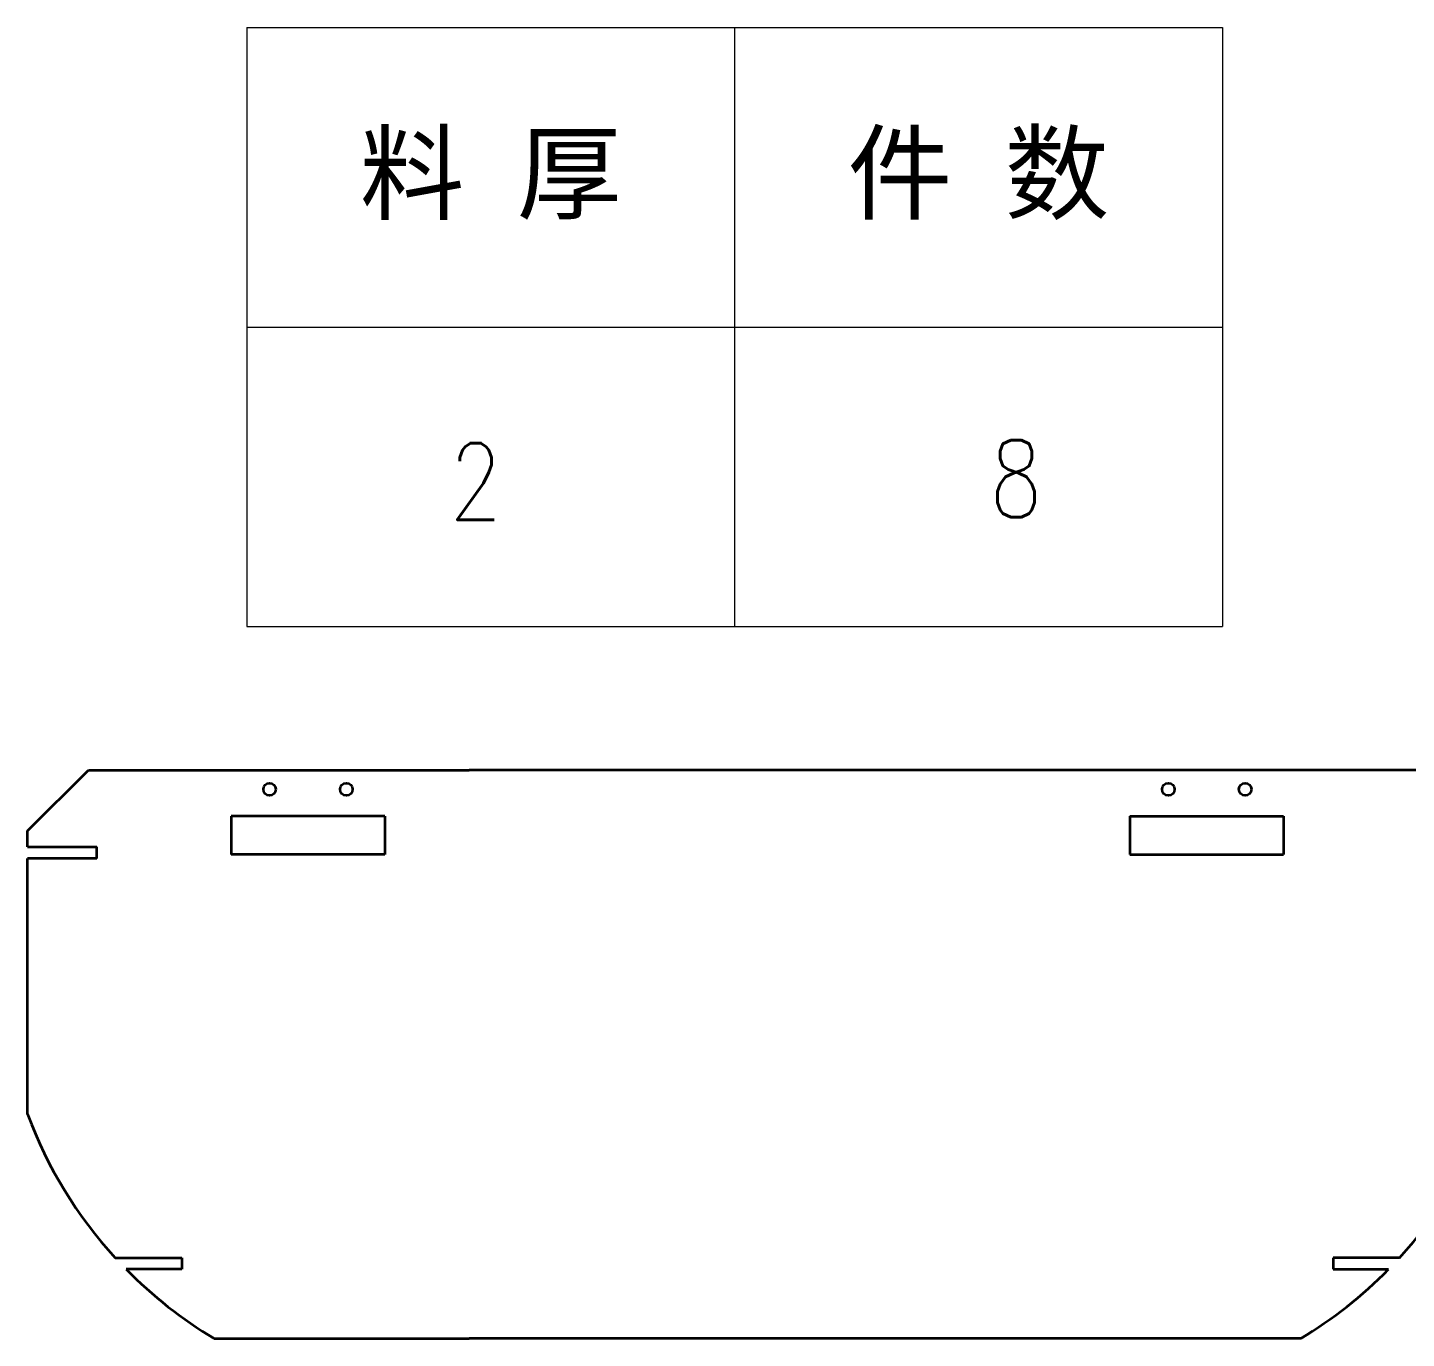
# Model space of a CAD drawing. Header units: millimetres. Extents: x 1333 to 190452, y -42879 to -5704.
# Drawn here: x 176481.2 to 176840.2, y -22098.5 to -21757.2 of the extents above; entities that cross this region are included whole.
import ezdxf
from ezdxf.enums import TextEntityAlignment as Align

# ---------------------------------------------------------------- set-up
doc = ezdxf.new("R2010")
doc.units = ezdxf.units.MM
doc.header["$LTSCALE"] = 0.5
doc.layers.add('标注线', color=3, linetype='Continuous', lineweight=18)
doc.layers.add('粗实线', color=7, linetype='Continuous', lineweight=35)
doc.styles.add('DIM', font='romans.shx', dxfattribs={"width": 0.8, "bigfont": 'bigfont.shx'})
doc.styles.get("Standard").update_dxf_attribs({"font": 'simplex.shx'})

# ---------------------------------------------------------------- blocks, each defined once
blk = doc.blocks.new('*T483')
at = {"color": 0, "linetype": 'ByBlock', "lineweight": -2, "transparency": 16777216}
for p, q in [((0, 0), (127, 0)), ((0, 0), (0, -78)), ((63.5, 0), (63.5, -78)), ((127, 0), (127, -78)), ((0, -39), (127, -39)), ((0, -78), (127, -78))]:
    blk.add_line(p, q, dxfattribs=at)
at = {"color": 0, "transparency": 16777216, "char_height": 10, "width": 60.5, "attachment_point": 5}
for s, insert in [('{\\fSimSun|b0|i0|c134|p2;料 厚}', (31.75, -19.5)), ('{\\fSimSun|b0|i0|c134|p2;件 数}', (95.25, -19.5))]:
    blk.add_mtext(s, dxfattribs=dict(at, insert=insert))
blk = doc.blocks.new('拆图参数')
blk.add_blockref('*T483', (-63.5, 78))
at = {"style": 'DIM', "width": 0.8}
blk.add_attdef('6', text='', height=10, dxfattribs=at).set_placement((-37.13, 18.91), align=Align.MIDDLE_LEFT)
blk.add_attdef('1', text='', height=10, dxfattribs=at).set_placement((36.65, 19.27), align=Align.MIDDLE_CENTER)

msp = doc.modelspace()

# ---------------------------------------------------------------- linework, layer by layer
at = {"layer": '粗实线'}
for p, q in [((176481.224, -21966.361), (176497.052, -21950.533)), ((176497.052, -21950.533), (176596.224, -21950.533)), ((176746.224, -21950.533), (176596.224, -21950.533)), ((176845.395, -21950.533), (176746.224, -21950.533)), ((176574.224, -21962.533), (176534.224, -21962.533)), ((176534.224, -21962.533), (176534.224, -21972.533)), ((176574.224, -21962.533), (176574.224, -21972.533)), ((176768.224, -21962.533), (176768.224, -21972.533)), ((176768.224, -21962.533), (176808.224, -21962.533)), ((176808.224, -21962.533), (176808.224, -21972.533)), ((176481.224, -21970.533), (176481.224, -21966.361)), ((176481.224, -21970.533), (176499.224, -21970.533)), ((176499.224, -21973.533), (176499.224, -21970.533)), ((176499.224, -21973.533), (176481.224, -21973.533)), ((176481.224, -22040.175), (176481.224, -21973.533)), ((176574.224, -21972.533), (176534.224, -21972.533)), ((176768.224, -21972.533), (176808.224, -21972.533)), ((176504.034, -22077.533), (176521.343, -22077.533)), ((176521.343, -22077.533), (176521.343, -22080.533)), ((176821.104, -22077.533), (176821.104, -22080.533)), ((176838.413, -22077.533), (176821.104, -22077.533)), ((176521.343, -22080.533), (176506.879, -22080.533)), ((176821.104, -22080.533), (176835.569, -22080.533)), ((176529.773, -22098.533), (176596.224, -22098.533)), ((176746.224, -22098.533), (176596.224, -22098.533)), ((176812.674, -22098.533), (176746.224, -22098.533))]:
    msp.add_line(p, q, dxfattribs=at)
for centre in [(176544.224, -21955.533), (176564.224, -21955.533), (176778.224, -21955.533), (176798.224, -21955.533)]:
    msp.add_circle(centre, 1.621, dxfattribs=at)
for centre, start, end in [((176588.442, -22000.351), 200.37643, 222.43959), ((176754.006, -22000.351), 317.56041, 339.62357), ((176588.442, -22000.351), 224.51066, 239.13954), ((176754.006, -22000.351), 300.86046, 315.48934)]:
    msp.add_arc(centre, 114.375, start, end, dxfattribs=at)

# ---------------------------------------------------------------- block references
at = {"layer": '标注线', "xscale": 2, "yscale": 2, "zscale": 2}
msp.add_blockref('拆图参数', (176665.268, -21913.19), dxfattribs=at).add_auto_attribs({'1': '8', '6': '2'})

doc.saveas('drawing.dxf')
